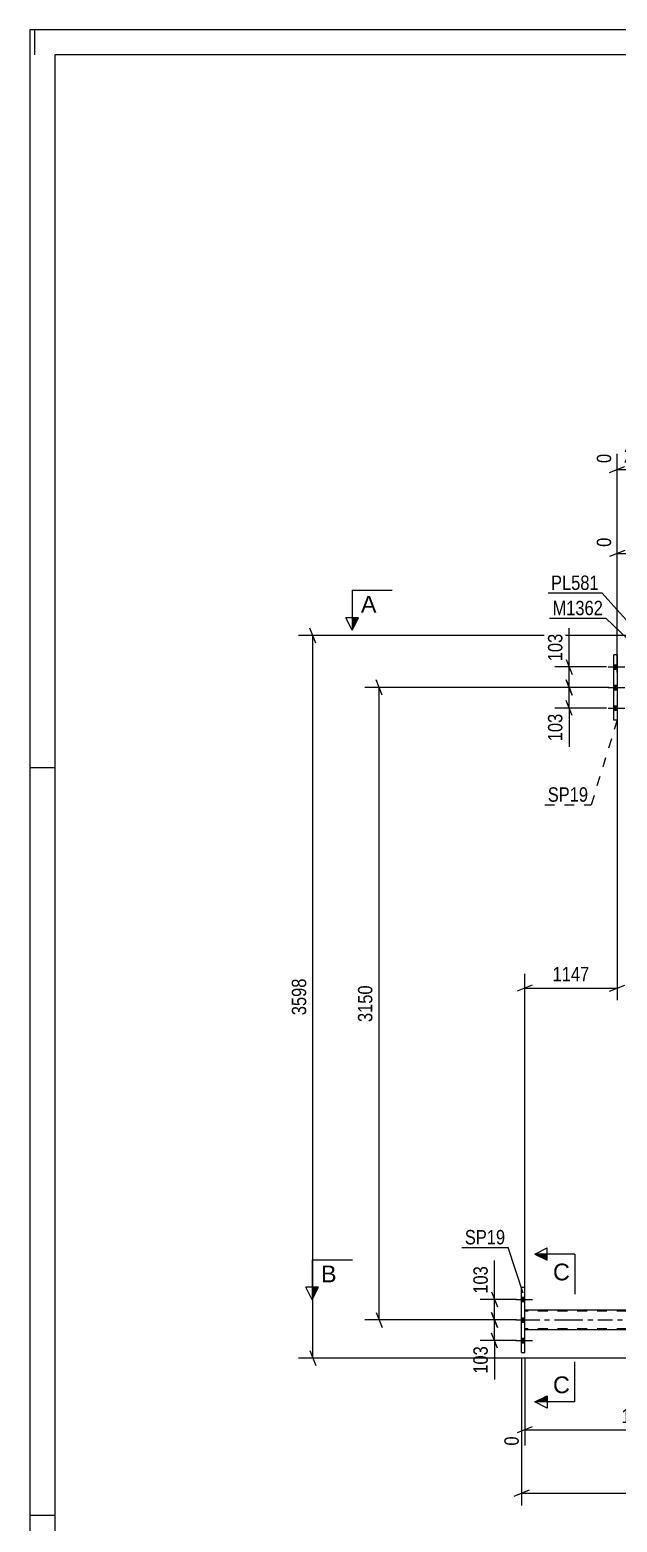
# Model space of a CAD drawing. Header units: millimetres. Extents: x 0 to 841, y 0 to 594.
# Drawn here: x 0 to 117, y 296.7 to 594 of the extents above; entities that cross this region are included whole.
import ezdxf

# ---------------------------------------------------------------- set-up
doc = ezdxf.new("R2010")
doc.units = ezdxf.units.MM
doc.linetypes.add('DXK_LINE_DOT2', pattern=[3.9198, 1.9599, -1.9599])
doc.linetypes.add('DXK_LINE_DOT3', pattern=[5.9187, 2.979, -0.9799, 0.9799, -0.9799])
doc.styles.add('Arial', font='ARIAL.TTF', dxfattribs={"height": 0.2})
doc.styles.add('Arial Narrow', font='ARIALN.TTF', dxfattribs={"height": 0.2})

# ---------------------------------------------------------------- blocks, each defined once
blk = doc.blocks.new('Unknown-318893340-1135')
at = {"color": 5, "linetype": 'Continuous'}
for p, q in [((841, 594), (0, 594)), ((0, 594), (0, 0)), ((1, 589), (1, 594)), ((836, 589), (5, 589)), ((5, 589), (5, 5)), ((5, 447), (0, 447)), ((5, 298), (0, 298))]:
    blk.add_line(p, q, dxfattribs=at)
blk = doc.blocks.new('Part-318893340-3781 - 3734')
at = {"color": 2, "linetype": 'Continuous'}
for p, q in [((97.95, 330.48), (97.95, 343.48)), ((97.95, 343.48), (98.59, 343.48)), ((98.59, 330.48), (98.59, 343.48)), ((97.95, 330.48), (98.59, 330.48))]:
    blk.add_line(p, q, dxfattribs=at)
blk = doc.blocks.new('Bolt-318893340-3743 - 3734')
at = {"linetype": 'Continuous'}
for points in [[(117.01, 466.64), (117.01, 467.52), (116.37, 467.52), (116.37, 466.64)], [(117.01, 466.64), (117.01, 467.52), (116.37, 467.52), (116.37, 466.64)], [(117.01, 466.64), (117.01, 467.52), (116.37, 467.52), (116.37, 466.64)], [(117.01, 462.54), (117.01, 463.42), (116.37, 463.42), (116.37, 462.54)], [(117.01, 462.54), (117.01, 463.42), (116.37, 463.42), (116.37, 462.54)], [(117.01, 458.44), (117.01, 459.32), (116.37, 459.32), (116.37, 458.44)], [(117.01, 458.44), (117.01, 459.32), (116.37, 459.32), (116.37, 458.44)], [(117.01, 458.44), (117.01, 459.32), (116.37, 459.32), (116.37, 458.44)]]:
    blk.add_hatch(color=1, dxfattribs=at).paths.add_polyline_path(points)
at = {"color": 1, "linetype": 'Continuous'}
for p, q in [((115.21, 467.08), (118.53, 467.08)), ((115.21, 467.08), (118.53, 467.08)), ((115.21, 467.08), (118.53, 467.08)), ((116.37, 467.52), (117.01, 467.52)), ((116.37, 467.52), (117.01, 467.52)), ((116.37, 467.52), (117.01, 467.52)), ((116.37, 466.64), (117.01, 466.64)), ((116.37, 466.64), (117.01, 466.64)), ((116.37, 466.64), (117.01, 466.64)), ((115.21, 462.98), (118.53, 462.98)), ((115.21, 462.98), (118.53, 462.98)), ((116.37, 463.42), (117.01, 463.42)), ((116.37, 463.42), (117.01, 463.42)), ((116.37, 462.54), (117.01, 462.54)), ((116.37, 462.54), (117.01, 462.54)), ((115.21, 458.88), (118.53, 458.88)), ((115.21, 458.88), (118.53, 458.88)), ((115.21, 458.88), (118.53, 458.88)), ((116.37, 459.32), (117.01, 459.32)), ((116.37, 459.32), (117.01, 459.32)), ((116.37, 459.32), (117.01, 459.32)), ((116.37, 458.44), (117.01, 458.44)), ((116.37, 458.44), (117.01, 458.44)), ((116.37, 458.44), (117.01, 458.44))]:
    blk.add_line(p, q, dxfattribs=at)
blk = doc.blocks.new('Bolt-318893340-3896 - 3734')
at = {"linetype": 'Continuous'}
for points in [[(98.59, 340.64), (98.59, 341.52), (97.95, 341.52), (97.95, 340.64)], [(98.59, 340.64), (98.59, 341.52), (97.95, 341.52), (97.95, 340.64)], [(98.59, 340.64), (98.59, 341.52), (97.95, 341.52), (97.95, 340.64)], [(98.59, 336.54), (98.59, 337.42), (97.95, 337.42), (97.95, 336.54)], [(98.59, 336.54), (98.59, 337.42), (97.95, 337.42), (97.95, 336.54)], [(98.59, 332.44), (98.59, 333.32), (97.95, 333.32), (97.95, 332.44)], [(98.59, 332.44), (98.59, 333.32), (97.95, 333.32), (97.95, 332.44)], [(98.59, 332.44), (98.59, 333.32), (97.95, 333.32), (97.95, 332.44)]]:
    blk.add_hatch(color=1, dxfattribs=at).paths.add_polyline_path(points)
at = {"color": 1, "linetype": 'Continuous'}
for p, q in [((96.79, 341.08), (100.11, 341.08)), ((96.79, 341.08), (100.11, 341.08)), ((96.79, 341.08), (100.11, 341.08)), ((97.95, 341.52), (98.59, 341.52)), ((97.95, 341.52), (98.59, 341.52)), ((97.95, 341.52), (98.59, 341.52)), ((97.95, 340.64), (98.59, 340.64)), ((97.95, 340.64), (98.59, 340.64)), ((97.95, 340.64), (98.59, 340.64)), ((96.79, 336.98), (100.11, 336.98)), ((96.79, 336.98), (100.11, 336.98)), ((97.95, 337.42), (98.59, 337.42)), ((97.95, 337.42), (98.59, 337.42)), ((97.95, 336.54), (98.59, 336.54)), ((97.95, 336.54), (98.59, 336.54)), ((97.95, 333.32), (98.59, 333.32)), ((97.95, 333.32), (98.59, 333.32)), ((97.95, 333.32), (98.59, 333.32)), ((96.79, 332.88), (100.11, 332.88)), ((96.79, 332.88), (100.11, 332.88)), ((96.79, 332.88), (100.11, 332.88)), ((97.95, 332.44), (98.59, 332.44)), ((97.95, 332.44), (98.59, 332.44)), ((97.95, 332.44), (98.59, 332.44))]:
    blk.add_line(p, q, dxfattribs=at)
blk = doc.blocks.new('Part-318893340-3928 - 3734')
at = {"color": 2, "linetype": 'Continuous'}
for p, q in [((117.01, 469.48), (116.37, 469.48)), ((116.37, 456.48), (116.37, 469.48)), ((117.01, 469.48), (117.01, 456.48)), ((117.01, 456.48), (116.37, 456.48))]:
    blk.add_line(p, q, dxfattribs=at)
blk = doc.blocks.new('Part-318893340-3942 - 3734')
at = {"color": 2, "linetype": 'Continuous'}
for p, q in [((98.59, 338.98), (107.11, 338.98)), ((107.21, 338.98), (144.46, 338.98)), ((107.11, 334.98), (98.59, 334.98)), ((223.39, 334.98), (107.21, 334.98))]:
    blk.add_line(p, q, dxfattribs=at)
at = {"color": 7, "linetype": 'DXK_LINE_DOT2'}
for p, q in [((98.59, 334.98), (98.59, 338.98)), ((107.11, 338.74), (98.59, 338.74)), ((718.6, 338.74), (107.21, 338.74)), ((107.11, 335.22), (98.59, 335.22)), ((718.6, 335.22), (107.21, 335.22))]:
    blk.add_line(p, q, dxfattribs=at)
at = {"color": 7, "linetype": 'DXK_LINE_DOT3'}
for p, q in [((98.59, 336.98), (107.11, 336.98)), ((107.21, 336.98), (718.6, 336.98))]:
    blk.add_line(p, q, dxfattribs=at)
blk = doc.blocks.new('StraightDimension-318893340-4756 - 3734')
at = {"color": 7, "linetype": 'Continuous'}
for p, q in [((96.95, 336.98), (89.72, 336.98)), ((91.97, 338.48), (93.17, 335.48)), ((92.57, 332.88), (92.57, 336.98)), ((93.17, 331.38), (91.97, 334.38)), ((96.95, 332.88), (89.72, 332.88))]:
    blk.add_line(p, q, dxfattribs=at)
at = {"color": 0}
blk.add_wipeout([(91.82, 332.36), (87.62, 332.36), (87.62, 325.67), (91.82, 325.67)], dxfattribs=at)
at = {"color": 7, "linetype": 'Continuous'}
blk.add_line((92.57, 332.88), (92.57, 325.15), dxfattribs=at)
blk.add_line((92.57, 332.88), (92.57, 325.15), dxfattribs=at)
at = {"color": 3, "style": 'Arial Narrow'}
blk.add_text('103', height=2.863, rotation=90.0002, dxfattribs=at).set_placement((91.22, 326.27))
blk = doc.blocks.new('StraightDimension-318893340-4698 - 3734')
at = {"color": 7, "linetype": 'Continuous'}
for p, q in [((70.18, 461.48), (68.98, 464.48)), ((115.37, 462.98), (66.73, 462.98)), ((69.58, 336.98), (69.58, 462.98)), ((96.95, 336.98), (66.73, 336.98)), ((68.98, 338.48), (70.18, 335.48))]:
    blk.add_line(p, q, dxfattribs=at)
at = {"color": 0}
blk.add_wipeout([(68.83, 404.24), (64.63, 404.24), (64.63, 395.73), (68.83, 395.73)], dxfattribs=at)
at = {"color": 3, "style": 'Arial Narrow'}
blk.add_text('3150', height=2.863, rotation=90.0002, dxfattribs=at).set_placement((68.23, 396.33))
blk = doc.blocks.new('StraightDimension-318893340-4454 - 3734')
at = {"color": 7, "linetype": 'Continuous'}
for p, q in [((144.46, 337.98), (144.46, 306.47)), ((98.59, 329.48), (98.59, 311.95)), ((100.09, 315.68), (97.09, 314.48)), ((142.96, 314.48), (145.96, 315.68)), ((98.59, 315.08), (144.46, 315.08))]:
    blk.add_line(p, q, dxfattribs=at)
at = {"color": 0}
blk.add_wipeout([(125.78, 315.83), (125.78, 320.03), (117.27, 320.03), (117.27, 315.83)], dxfattribs=at)
at = {"color": 0, "linetype": 'Continuous'}
for points in [[(97.99, 314.38), (93.79, 314.38), (93.79, 311.35), (97.99, 311.35)], [(143.86, 314.38), (139.66, 314.38), (139.66, 305.87), (143.86, 305.87)]]:
    blk.add_wipeout(points, dxfattribs=at)
at = {"color": 3, "style": 'Arial Narrow'}
blk.add_text('1833', height=2.863, dxfattribs=at).set_placement((117.87, 316.43))
at = {"color": 3, "linetype": 'Continuous', "style": 'Arial Narrow'}
for s, height, p in [('0', 2.86, (97.39, 311.95)), ('1833', 2.863, (143.26, 306.47))]:
    blk.add_text(s, height=height, rotation=90.0002, dxfattribs=at).set_placement(p)
blk = doc.blocks.new('StraightDimension-318893340-4814 - 3734')
at = {"color": 7, "linetype": 'Continuous'}
for p, q in [((119.96, 473.31), (53.55, 473.31)), ((57, 471.81), (55.8, 474.81)), ((56.4, 329.39), (56.4, 473.31)), ((55.8, 330.89), (57, 327.89)), ((222.39, 329.39), (53.55, 329.39))]:
    blk.add_line(p, q, dxfattribs=at)
at = {"color": 0}
blk.add_wipeout([(55.65, 405.6), (51.45, 405.6), (51.45, 397.09), (55.65, 397.09)], dxfattribs=at)
at = {"color": 3, "style": 'Arial Narrow'}
blk.add_text('3598', height=2.863, rotation=90.0002, dxfattribs=at).set_placement((55.05, 397.69))
blk = doc.blocks.new('StraightDimension-318893340-4430 - 3734')
at = {"color": 7, "linetype": 'Continuous'}
for p, q in [((97.95, 329.48), (97.95, 300.04)), ((99.45, 303.04), (96.45, 301.84)), ((97.95, 302.44), (763.58, 302.44))]:
    blk.add_line(p, q, dxfattribs=at)
blk = doc.blocks.new('StraightDimension-318893340-4703 - 3734')
at = {"color": 7, "linetype": 'Continuous'}
for p, q in [((117.01, 459.98), (117.01, 400.7)), ((98.59, 339.98), (98.59, 405.95)), ((100.09, 403.7), (97.09, 402.5)), ((98.59, 403.1), (117.01, 403.1)), ((115.51, 402.5), (118.51, 403.7))]:
    blk.add_line(p, q, dxfattribs=at)
at = {"color": 0}
blk.add_wipeout([(112.05, 403.85), (112.05, 408.05), (103.54, 408.05), (103.54, 403.85)], dxfattribs=at)
at = {"color": 3, "style": 'Arial Narrow'}
blk.add_text('1147', height=2.863, dxfattribs=at).set_placement((104.14, 404.45))
blk = doc.blocks.new('StraightDimension-318893340-4746 - 3734')
at = {"color": 7, "linetype": 'Continuous'}
for p, q in [((91.97, 342.58), (93.17, 339.58)), ((96.95, 341.08), (89.72, 341.08)), ((92.57, 336.98), (92.57, 341.08)), ((96.95, 336.98), (89.72, 336.98)), ((93.17, 335.48), (91.97, 338.48))]:
    blk.add_line(p, q, dxfattribs=at)
at = {"color": 0}
blk.add_wipeout([(91.82, 348.29), (87.62, 348.29), (87.62, 341.61), (91.82, 341.61)], dxfattribs=at)
at = {"color": 7, "linetype": 'Continuous'}
blk.add_line((92.57, 341.08), (92.57, 348.82), dxfattribs=at)
blk.add_line((92.57, 341.08), (92.57, 348.82), dxfattribs=at)
at = {"color": 3, "style": 'Arial Narrow'}
blk.add_text('103', height=2.863, rotation=90.0002, dxfattribs=at).set_placement((91.22, 342.21))
blk = doc.blocks.new('StraightDimension-318893340-4767 - 3734')
at = {"color": 7, "linetype": 'Continuous'}
for p, q in [((106.84, 464.48), (108.04, 461.48)), ((114.86, 462.98), (104.59, 462.98)), ((107.44, 458.88), (107.44, 462.98)), ((114.86, 458.88), (104.59, 458.88)), ((108.04, 457.38), (106.84, 460.38))]:
    blk.add_line(p, q, dxfattribs=at)
at = {"color": 0}
blk.add_wipeout([(106.69, 458.36), (102.49, 458.36), (102.49, 451.67), (106.69, 451.67)], dxfattribs=at)
at = {"color": 7, "linetype": 'Continuous'}
blk.add_line((107.44, 458.88), (107.44, 451.15), dxfattribs=at)
blk.add_line((107.44, 458.88), (107.44, 451.15), dxfattribs=at)
at = {"color": 3, "style": 'Arial Narrow'}
blk.add_text('103', height=2.863, rotation=90.0002, dxfattribs=at).set_placement((106.09, 452.27))
blk = doc.blocks.new('StraightDimension-318893340-4777 - 3734')
at = {"color": 7, "linetype": 'Continuous'}
for p, q in [((114.86, 467.08), (104.59, 467.08)), ((106.84, 468.58), (108.04, 465.58)), ((107.44, 462.98), (107.44, 467.08)), ((108.04, 461.48), (106.84, 464.48)), ((114.86, 462.98), (104.59, 462.98))]:
    blk.add_line(p, q, dxfattribs=at)
at = {"color": 0}
blk.add_wipeout([(106.69, 474.29), (102.49, 474.29), (102.49, 467.61), (106.69, 467.61)], dxfattribs=at)
at = {"color": 7, "linetype": 'Continuous'}
blk.add_line((107.44, 467.08), (107.44, 474.82), dxfattribs=at)
blk.add_line((107.44, 467.08), (107.44, 474.82), dxfattribs=at)
at = {"color": 3, "style": 'Arial Narrow'}
blk.add_text('103', height=2.863, rotation=90.0002, dxfattribs=at).set_placement((106.09, 468.21))
blk = doc.blocks.new('StraightDimension-318893340-9625 - 3734')
at = {"color": 7, "linetype": 'Continuous'}
for p, q in [((188.86, 461.98), (188.86, 498.31)), ((117.01, 470.48), (117.01, 492.83)), ((118.51, 490.3), (115.51, 489.1)), ((117.01, 489.7), (188.86, 489.7)), ((187.36, 489.1), (190.36, 490.3))]:
    blk.add_line(p, q, dxfattribs=at)
at = {"color": 0, "linetype": 'Continuous'}
for points in [[(188.26, 498.91), (184.06, 498.91), (184.06, 490.4), (188.26, 490.4)], [(116.41, 493.43), (112.21, 493.43), (112.21, 490.4), (116.41, 490.4)]]:
    blk.add_wipeout(points, dxfattribs=at)
at = {"color": 0}
blk.add_wipeout([(157.19, 490.45), (157.19, 494.65), (148.68, 494.65), (148.68, 490.45)], dxfattribs=at)
at = {"color": 3, "linetype": 'Continuous', "style": 'Arial Narrow'}
for s, height, p in [('1796', 2.863, (187.66, 491)), ('0', 2.86, (115.81, 491))]:
    blk.add_text(s, height=height, rotation=90.0002, dxfattribs=at).set_placement(p)
at = {"color": 3, "style": 'Arial Narrow'}
blk.add_text('1796', height=2.863, dxfattribs=at).set_placement((149.28, 491.05))
blk = doc.blocks.new('StraightDimension-318893340-10279 - 3734')
at = {"color": 7, "linetype": 'Continuous'}
for p, q in [((125.16, 469.91), (125.16, 517.68)), ((117.01, 465.98), (117.01, 509.52)), ((115.51, 505.8), (118.51, 507)), ((117.01, 506.4), (125.16, 506.4)), ((126.66, 507), (123.66, 505.8))]:
    blk.add_line(p, q, dxfattribs=at)
at = {"color": 0}
blk.add_wipeout([(124.42, 507.15), (124.42, 511.35), (117.74, 511.35), (117.74, 507.15)], dxfattribs=at)
at = {"color": 0, "linetype": 'Continuous'}
for points in [[(124.56, 518.28), (120.36, 518.28), (120.36, 511.6), (124.56, 511.6)], [(116.41, 510.12), (112.21, 510.12), (112.21, 507.1), (116.41, 507.1)]]:
    blk.add_wipeout(points, dxfattribs=at)
at = {"color": 3, "linetype": 'Continuous', "style": 'Arial Narrow'}
for s, height, p in [('204', 2.863, (123.96, 512.2)), ('0', 2.86, (115.81, 507.7))]:
    blk.add_text(s, height=height, rotation=90.0002, dxfattribs=at).set_placement(p)
at = {"color": 3, "style": 'Arial Narrow'}
blk.add_text('204', height=2.863, dxfattribs=at).set_placement((118.34, 507.75))
blk = doc.blocks.new('Mark-318893340-3777 - 3734')
at = {"color": 0}
blk.add_wipeout([(94.7, 352.04), (94.7, 355.04), (86.66, 355.04), (86.66, 352.04)], dxfattribs=at)
blk.add_wipeout([(94.7, 352.04), (94.7, 355.04), (86.66, 355.04), (86.66, 352.04)], dxfattribs=at)
at = {"color": 30, "linetype": 'Continuous'}
for p in [(86.06, 351.44), (98.3, 342.35)]:
    blk.add_line(p, (95.3, 351.44), dxfattribs=at)
at = {"color": 3, "style": 'Arial Narrow'}
blk.add_text('SP19', height=2.863, dxfattribs=at).set_placement((86.66, 352.04))
blk = doc.blocks.new('Mark-318893340-3924 - 3734')
at = {"color": 0}
blk.add_wipeout([(111.22, 440.23), (111.22, 443.23), (103.18, 443.23), (103.18, 440.23)], dxfattribs=at)
blk.add_wipeout([(111.22, 440.23), (111.22, 443.23), (103.18, 443.23), (103.18, 440.23)], dxfattribs=at)
at = {"color": 30, "linetype": 'DXK_LINE_DOT2'}
for p in [(117.01, 456.48), (102.58, 439.63)]:
    blk.add_line(p, (111.82, 439.63), dxfattribs=at)
at = {"color": 3, "style": 'Arial Narrow'}
blk.add_text('SP19', height=2.863, dxfattribs=at).set_placement((103.18, 440.23))
blk = doc.blocks.new('Mark-318893340-4035 - 3734')
at = {"color": 0}
blk.add_wipeout([(113.33, 482.42), (113.33, 485.42), (103.83, 485.42), (103.83, 482.42)], dxfattribs=at)
blk.add_wipeout([(113.33, 482.42), (113.33, 485.42), (103.83, 485.42), (103.83, 482.42)], dxfattribs=at)
at = {"color": 30, "linetype": 'Continuous'}
for p in [(103.23, 481.82), (121.88, 473.06)]:
    blk.add_line(p, (113.93, 481.82), dxfattribs=at)
at = {"color": 3, "style": 'Arial Narrow'}
blk.add_text('PL581', height=2.863, dxfattribs=at).set_placement((103.83, 482.42))
blk = doc.blocks.new('Mark-318893340-4040 - 3734')
at = {"color": 0}
blk.add_wipeout([(114.18, 477.39), (114.18, 480.39), (104.13, 480.39), (104.13, 477.39)], dxfattribs=at)
blk.add_wipeout([(114.18, 477.39), (114.18, 480.39), (104.13, 480.39), (104.13, 477.39)], dxfattribs=at)
at = {"color": 30, "linetype": 'Continuous'}
for p in [(103.53, 476.79), (126.7, 465.31)]:
    blk.add_line(p, (114.78, 476.79), dxfattribs=at)
at = {"color": 3, "style": 'Arial Narrow'}
blk.add_text('M1362', height=2.863, dxfattribs=at).set_placement((104.13, 477.39))
blk = doc.blocks.new('SectionMark-318893340-5178 - 3734')
at = {"color": 6, "linetype": 'Continuous'}
for p, q in [((64.2, 482.38), (64.2, 474.38)), ((64.2, 474.38), (62.95, 476.88))]:
    blk.add_line(p, q, dxfattribs=at)
at = {"color": 0, "linetype": 'Continuous'}
blk.add_wipeout([(69.07, 477.88), (69.07, 481.38), (65.95, 481.38), (65.95, 477.88)], dxfattribs=at)
at = {"linetype": 'Continuous'}
blk.add_hatch(color=6, dxfattribs=at).paths.add_polyline_path([(64.2, 476.88), (65.45, 476.88), (64.2, 474.38)])
at = {"color": 6, "linetype": 'Continuous'}
for p, q in [((64.2, 482.38), (72.2, 482.38)), ((65.45, 476.88), (62.95, 476.88)), ((64.2, 474.38), (65.45, 476.88))]:
    blk.add_line(p, q, dxfattribs=at)
at = {"color": 3, "linetype": 'Continuous', "style": 'Arial'}
blk.add_text('A', height=3.34, dxfattribs=at).set_placement((65.95, 477.88))
blk = doc.blocks.new('SectionMark-318893340-5208 - 3734')
at = {"color": 6, "linetype": 'Continuous'}
for p, q in [((100.59, 350.12), (103.09, 351.37)), ((108.59, 350.12), (100.59, 350.12)), ((108.59, 320.64), (100.59, 320.64)), ((103.09, 319.39), (100.59, 320.64))]:
    blk.add_line(p, q, dxfattribs=at)
at = {"color": 0, "linetype": 'Continuous'}
for points in [[(107.59, 344.87), (107.59, 348.37), (104.22, 348.37), (104.22, 344.87)], [(107.59, 322.39), (107.59, 325.89), (104.22, 325.89), (104.22, 322.39)]]:
    blk.add_wipeout(points, dxfattribs=at)
at = {"linetype": 'Continuous'}
for points in [[(103.09, 350.12), (103.09, 348.87), (100.59, 350.12)], [(103.09, 321.89), (103.09, 320.64), (100.59, 320.64)]]:
    blk.add_hatch(color=6, dxfattribs=at).paths.add_polyline_path(points)
at = {"color": 6, "linetype": 'Continuous'}
for p, q in [((103.09, 348.87), (103.09, 351.37)), ((100.59, 350.12), (103.09, 348.87)), ((108.59, 350.12), (108.59, 342.12)), ((108.59, 320.64), (108.59, 328.64)), ((100.59, 320.64), (103.09, 321.89)), ((103.09, 321.89), (103.09, 319.39))]:
    blk.add_line(p, q, dxfattribs=at)
at = {"color": 3, "linetype": 'Continuous', "style": 'Arial'}
for p in [(104.22, 344.87), (104.22, 322.39)]:
    blk.add_text('C', height=3.34, dxfattribs=at).set_placement(p)
blk = doc.blocks.new('SectionMark-318893340-5210 - 3734')
at = {"color": 6, "linetype": 'Continuous'}
for p, q in [((56.25, 348.98), (56.25, 340.98)), ((56.25, 340.98), (55, 343.48))]:
    blk.add_line(p, q, dxfattribs=at)
at = {"color": 0, "linetype": 'Continuous'}
blk.add_wipeout([(61.11, 344.48), (61.11, 347.98), (58, 347.98), (58, 344.48)], dxfattribs=at)
at = {"linetype": 'Continuous'}
blk.add_hatch(color=6, dxfattribs=at).paths.add_polyline_path([(56.25, 343.48), (57.5, 343.48), (56.25, 340.98)])
at = {"color": 6, "linetype": 'Continuous'}
for p, q in [((56.25, 348.98), (64.25, 348.98)), ((57.5, 343.48), (55, 343.48)), ((56.25, 340.98), (57.5, 343.48))]:
    blk.add_line(p, q, dxfattribs=at)
at = {"color": 3, "linetype": 'Continuous', "style": 'Arial'}
blk.add_text('B', height=3.34, dxfattribs=at).set_placement((58, 344.48))

msp = doc.modelspace()

# ---------------------------------------------------------------- block references
for name in ['Unknown-318893340-1135', 'Bolt-318893340-3743 - 3734', 'Part-318893340-3928 - 3734', 'Part-318893340-3781 - 3734', 'Bolt-318893340-3896 - 3734', 'Part-318893340-3942 - 3734']:
    msp.add_blockref(name, (0, 0))

# ---------------------------------------------------------------- next in the draw order: block references
msp.add_blockref('StraightDimension-318893340-4756 - 3734', (0, 0))

# ---------------------------------------------------------------- next in the draw order: block references
msp.add_blockref('StraightDimension-318893340-4698 - 3734', (0, 0))

# ---------------------------------------------------------------- next in the draw order: block references
msp.add_blockref('StraightDimension-318893340-4454 - 3734', (0, 0))

# ---------------------------------------------------------------- next in the draw order: block references
msp.add_blockref('StraightDimension-318893340-4814 - 3734', (0, 0))

# ---------------------------------------------------------------- next in the draw order: block references
msp.add_blockref('StraightDimension-318893340-4430 - 3734', (0, 0))

# ---------------------------------------------------------------- next in the draw order: block references
msp.add_blockref('StraightDimension-318893340-4703 - 3734', (0, 0))

# ---------------------------------------------------------------- next in the draw order: block references
for name in ['StraightDimension-318893340-4767 - 3734', 'SectionMark-318893340-5208 - 3734', 'StraightDimension-318893340-4746 - 3734']:
    msp.add_blockref(name, (0, 0))

# ---------------------------------------------------------------- next in the draw order: block references
for name in ['StraightDimension-318893340-4777 - 3734', 'Mark-318893340-3924 - 3734', 'Mark-318893340-3777 - 3734']:
    msp.add_blockref(name, (0, 0))

# ---------------------------------------------------------------- next in the draw order: block references
for name in ['StraightDimension-318893340-9625 - 3734', 'SectionMark-318893340-5210 - 3734']:
    msp.add_blockref(name, (0, 0))

# ---------------------------------------------------------------- next in the draw order: block references
msp.add_blockref('StraightDimension-318893340-10279 - 3734', (0, 0))

# ---------------------------------------------------------------- next in the draw order: block references
msp.add_blockref('Mark-318893340-4035 - 3734', (0, 0))

# ---------------------------------------------------------------- next in the draw order: block references
msp.add_blockref('Mark-318893340-4040 - 3734', (0, 0))

# ---------------------------------------------------------------- next in the draw order: block references
msp.add_blockref('SectionMark-318893340-5178 - 3734', (0, 0))

doc.saveas('drawing.dxf')
